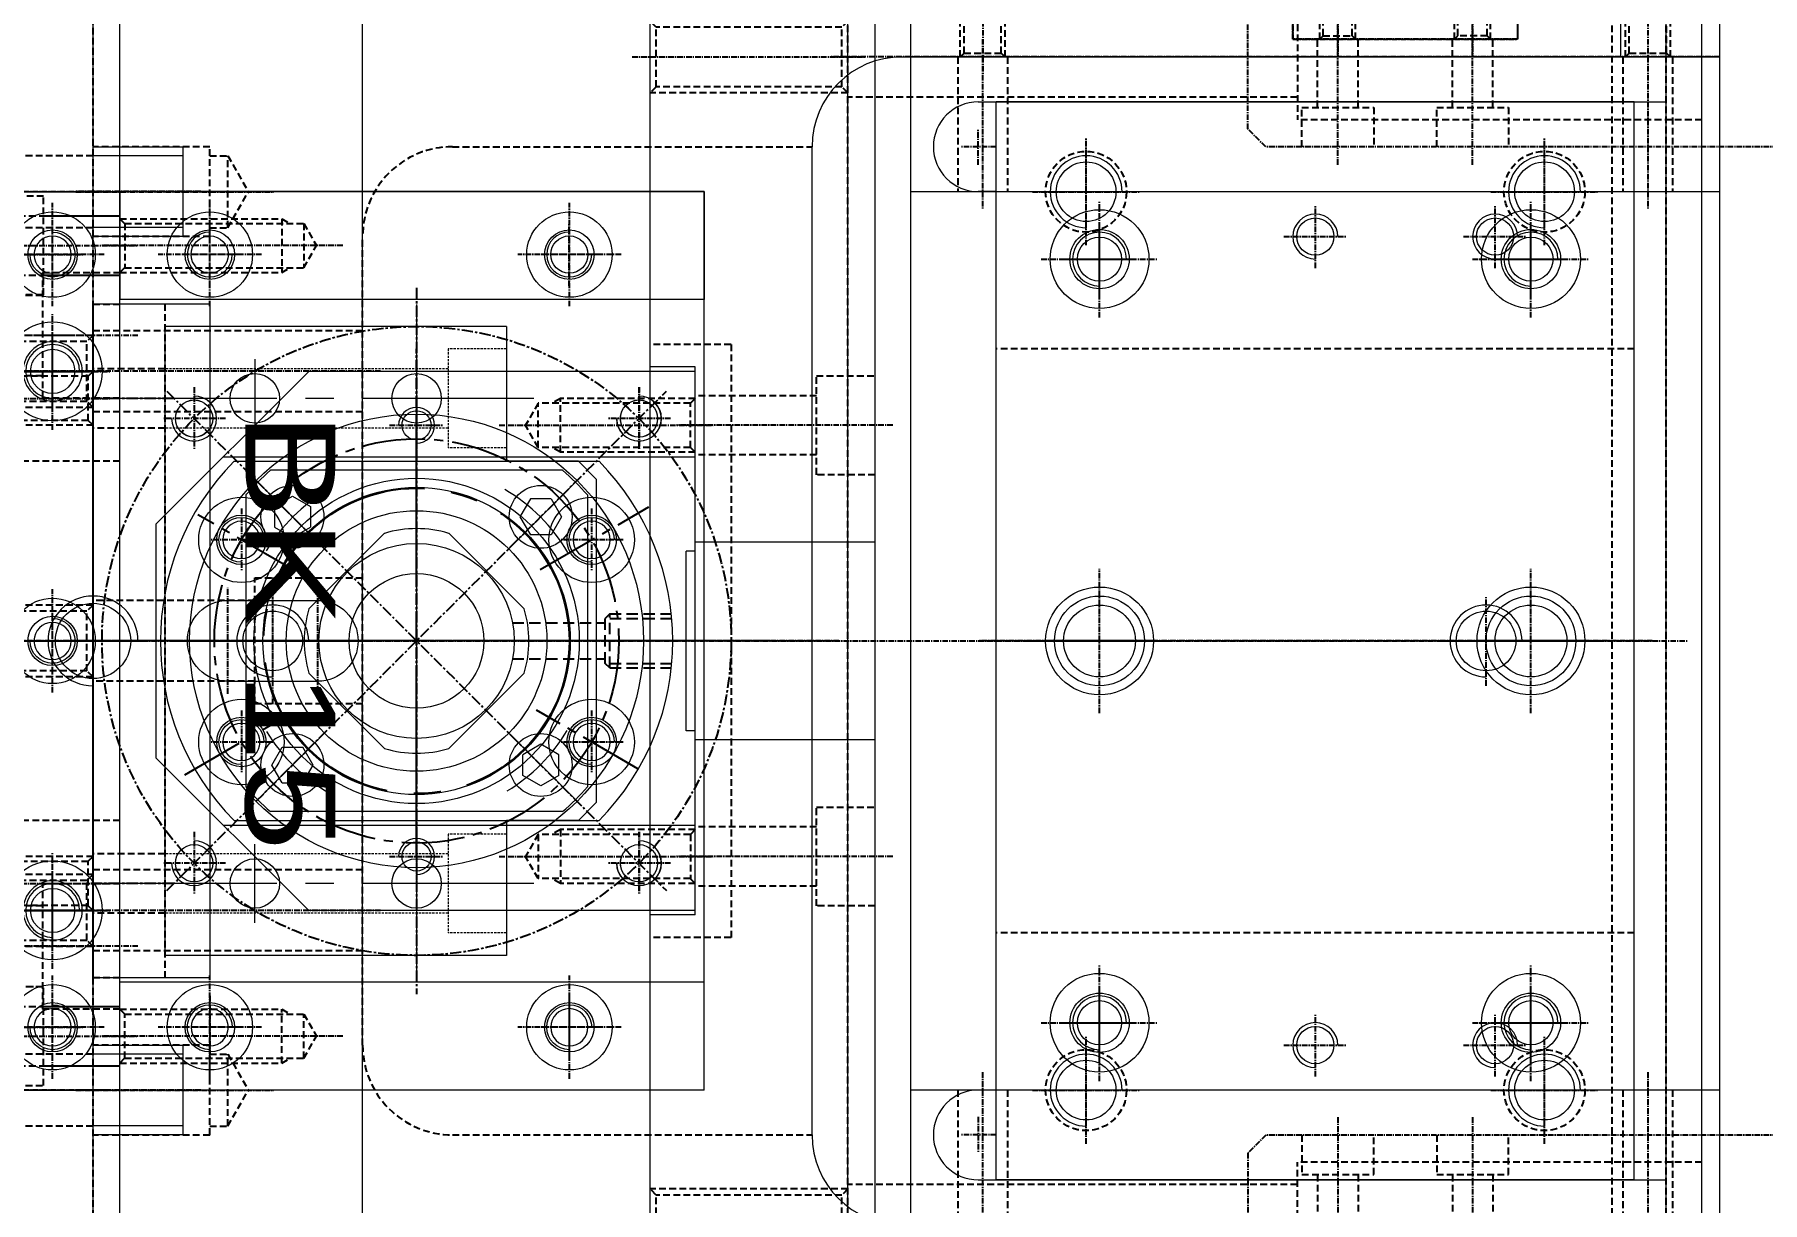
# Model space of a CAD drawing. Header units: millimetres. Extents: x -32759 to 129432, y 390 to 54305.
# Drawn here: x 11775.4 to 11967.6, y 25914.4 to 26044.4 of the extents above; entities that cross this region are included whole.
import ezdxf

# ---------------------------------------------------------------- set-up
doc = ezdxf.new("R2010")
doc.units = ezdxf.units.MM
for name, pattern in [('CENTER', [2, 1.25, -0.25, 0.25, -0.25]), ('CENTER1', [10, 7, -1, 1, -1]), ('CENTER2', [28.575, 19.05, -3.175, 3.175, -3.175]), ('DASHED2', [0.375, 0.25, -0.125]), ('HIDDEN', [0.375, 0.25, -0.125])]:
    doc.linetypes.add(name, pattern=pattern)
for name, color, linetype in [('1', 20, 'Continuous'), ('CENTER', 1, 'CENTER'), ('CL', 1, 'CENTER'), ('HIDE', 1, 'DASHED2'), ('HL', 2, 'HIDDEN')]:
    doc.layers.add(name, color=color, linetype=linetype)
doc.layers.add('_BODY', color=7, linetype='Continuous', lineweight=13)
doc.styles.add('ROAMNS', font='romans.shx', dxfattribs={"width": 0.8, "bigfont": 'whgtxt.shx'})
doc.styles.get("Standard").update_dxf_attribs({"font": 'arial.ttf'})
doc.styles.add('한글', font='romans.shx', dxfattribs={"height": 4, "bigfont": 'whgtxt.shx'})
doc.dimstyles.new('20 작은 한덕_도면칫수', dxfattribs={"dimscale": 20, "dimtxt": 3.3, "dimasz": 3.5, "dimexe": 0.65, "dimexo": 1.25, "dimgap": 1, "dimtad": 1, "dimdec": 0, "dimdsep": 46, "dimtxsty": 'ROAMNS', "dimcen": 0, "dimclrd": 7, "dimclre": 7, "dimclrt": 2, "dimadec": 0, "dimazin": 2, "dimtp": 0.1, "dimtm": 0.1, "dimtfac": 0.71, "dimtdec": 0, "dimtmove": 0, "dimatfit": 3, "dimfxl": 1, "dimlwd": -1, "dimlwe": -1, "dimarcsym": 1})

# ---------------------------------------------------------------- blocks, each defined once
blk = doc.blocks.new('TUWW')
at = {"ltscale": 0.5}
blk.add_circle((205051.78, 17531.93), 3.32, dxfattribs=at)
at = {"color": 1, "ltscale": 0.5}
blk.add_arc((205051.78, 17531.93), 4, 270, 180, dxfattribs=at)
at = {"layer": 'CL', "ltscale": 0.5}
for p, q in [((205051.78, 17536.93), (205051.78, 17526.93)), ((205046.78, 17531.93), (205056.78, 17531.93))]:
    blk.add_line(p, q, dxfattribs=at)
blk = doc.blocks.new('573QR')
at = {"ltscale": 0.5}
blk.add_line((204990.39, 17804.2), (204670.39, 17804.2), dxfattribs=at)
for p in [(-221.39, 427.27), (-221.39, 292.27)]:
    blk.add_blockref('TUWW', p)
blk = doc.blocks.new('567ETW')
at = {"layer": 'HL', "ltscale": 3}
for p, q in [((204984.39, 17333.38), (204676.39, 17333.38)), ((204984.39, 17327.38), (204676.39, 17327.38))]:
    blk.add_line(p, q, dxfattribs=at)
blk = doc.blocks.new('56WERWR')
for name, p in [('573QR', (0, 203.47)), ('567ETW', (0, 680.29))]:
    blk.add_blockref(name, p)
blk = doc.blocks.new('e4ter')
at = {"layer": 'CL', "ltscale": 0.5}
blk.add_line((231586.49, 52130.68), (231602.49, 52130.68), dxfattribs=at)
at = {"layer": 'HL', "ltscale": 3}
for p, q in [((231588.49, 52134.68), (231592.89, 52134.68)), ((231592.89, 52134.68), (231592.89, 52126.68)), ((231592.89, 52132.93), (231600.49, 52132.93)), ((231592.89, 52126.68), (231588.49, 52126.68)), ((231592.89, 52128.43), (231600.49, 52128.43))]:
    blk.add_line(p, q, dxfattribs=at)
blk = doc.blocks.new('yioryry')
at = {"layer": 'CL', "ltscale": 0.5}
blk.add_line((235467.11, 50667.86), (235485.11, 50667.86), dxfattribs=at)
at = {"layer": 'HL', "ltscale": 3}
for p, q in [((235469.11, 50671.16), (235483.11, 50671.16)), ((235469.11, 50664.56), (235483.11, 50664.56))]:
    blk.add_line(p, q, dxfattribs=at)
blk = doc.blocks.new('6e54')
at = {"ltscale": 0.5}
for p, q in [((235176.91, 50206.73), (235178.91, 50208.73)), ((235178.91, 50208.73), (235190.91, 50208.73)), ((235190.91, 50208.73), (235192.91, 50206.73)), ((235176.91, 50142.73), (235176.91, 50206.73)), ((235192.91, 50203.73), (235192.91, 50206.73)), ((235188.91, 50178.73), (235188.91, 50203.73)), ((235188.91, 50203.73), (235192.91, 50203.73)), ((235192.91, 50178.73), (235188.91, 50178.73)), ((235192.91, 50178.73), (235192.91, 50124.73)), ((235176.91, 50148.73), (235192.91, 50148.73)), ((235162.91, 50128.73), (235176.91, 50142.73)), ((235176.91, 50143.73), (235192.91, 50143.73)), ((235162.91, 50128.73), (235162.91, 50088.73)), ((235189.91, 50121.73), (235192.91, 50124.73)), ((235176.91, 50121.73), (235176.91, 50116.73)), ((235176.91, 50121.73), (235189.91, 50121.73)), ((235181.91, 50116.73), (235176.91, 50116.73)), ((235181.91, 50116.73), (235181.91, 50088.73)), ((235162.91, 50088.73), (235181.91, 50088.73))]:
    blk.add_line(p, q, dxfattribs=at)
at = {"layer": 'HL', "ltscale": 3}
blk.add_line((235176.91, 50116.73), (235176.91, 50088.73), dxfattribs=at)
for name, p in [('e4ter', (3588.42, -1931.96)), ('e4ter', (3588.42, -1946.96)), ('yioryry', (-306.2, -553.13)), ('yioryry', (-306.2, -573.13))]:
    blk.add_blockref(name, p)
blk = doc.blocks.new('rtert')
at = {"layer": 'CL', "ltscale": 0.5}
blk.add_line((308634.07, 27466.31), (308614.87, 27466.31), dxfattribs=at)
at = {"layer": 'HL', "ltscale": 3}
for p, q in [((308616.87, 27468.31), (308617.25, 27467.93)), ((308616.87, 27468.31), (308628.87, 27468.31)), ((308617.25, 27467.93), (308617.25, 27464.68)), ((308617.25, 27467.93), (308630.49, 27467.93)), ((308628.87, 27468.31), (308628.87, 27464.31)), ((308628.87, 27468.31), (308629.53, 27467.93)), ((308630.49, 27467.93), (308630.49, 27464.68)), ((308630.49, 27467.93), (308631.43, 27466.31)), ((308630.49, 27464.68), (308631.43, 27466.31)), ((308616.87, 27464.31), (308617.25, 27464.68)), ((308616.87, 27464.31), (308628.87, 27464.31)), ((308617.25, 27464.68), (308630.49, 27464.68)), ((308628.87, 27464.31), (308629.53, 27464.68))]:
    blk.add_line(p, q, dxfattribs=at)
blk = doc.blocks.new('56eyeryry')
at = {"ltscale": 0.5}
for p, q in [((235056.74, 50704.63), (235056.74, 50679.63)), ((235072.24, 50704.63), (235056.74, 50704.63)), ((235073.74, 50703.13), (235072.24, 50704.63)), ((235073.74, 50703.13), (235073.74, 50699.45)), ((235071.08, 50692.13), (235073.74, 50699.45)), ((235071.08, 50692.13), (235073.74, 50684.81)), ((235073.74, 50684.81), (235073.74, 50681.13)), ((235072.24, 50679.63), (235073.74, 50681.13)), ((235072.24, 50679.63), (235056.74, 50679.63))]:
    blk.add_line(p, q, dxfattribs=at)
blk.add_blockref('rtert', (-73560.13, 23233.33))
at = {"xscale": -1, "rotation": 180}
blk.add_blockref('rtert', (-73560.13, 78150.94), dxfattribs=at)
blk = doc.blocks.new('UOYTY')
at = {"layer": 'CL', "ltscale": 0.5, "xscale": -1}
blk.add_blockref('6e54', (492307.93, 4609.86), dxfattribs=at)
at = {"layer": 'CL', "ltscale": 0.5}
for name, p in [('6e54', (22064.1, 4609.86)), ('56eyeryry', (22196.27, 4108.96))]:
    blk.add_blockref(name, p, dxfattribs=at)
blk = doc.blocks.new('68w3rwt')
blk.add_blockref('UOYTY', (-40230.55, 0))
blk = doc.blocks.new('ersr')
at = {"layer": 'CL', "ltscale": 0.5}
blk.add_line((285840.18, 32818.8), (285874.18, 32818.8), dxfattribs=at)
at = {"layer": 'HL', "ltscale": 3}
for p, q in [((285842.18, 32825.8), (285854.18, 32825.8)), ((285854.18, 32825.8), (285854.18, 32811.8)), ((285854.18, 32823.3), (285872.18, 32823.3)), ((285854.18, 32814.3), (285872.18, 32814.3)), ((285854.18, 32811.8), (285842.18, 32811.8))]:
    blk.add_line(p, q, dxfattribs=at)
blk = doc.blocks.new('rfyru')
at = {"layer": 'CL', "ltscale": 0.5}
blk.add_line((285835.06, 32663.58), (285869.06, 32663.58), dxfattribs=at)
at = {"layer": 'HL', "ltscale": 3}
for p, q in [((285837.06, 32668.08), (285867.06, 32668.08)), ((285837.06, 32659.08), (285867.06, 32659.08))]:
    blk.add_line(p, q, dxfattribs=at)
blk = doc.blocks.new('79o6rtu')
at = {"layer": 'CL', "ltscale": 0.5}
blk.add_line((218458.55, 20547.21), (218436.51, 20547.21), dxfattribs=at)
at = {"layer": 'HL', "ltscale": 3}
for p, q in [((218443.64, 20552.21), (218443.64, 20542.21)), ((218443.64, 20552.21), (218456.64, 20552.21)), ((218441.64, 20551.21), (218439.33, 20547.21)), ((218443.64, 20551.21), (218441.64, 20551.21)), ((218441.64, 20551.21), (218441.64, 20543.21)), ((218441.64, 20543.21), (218439.33, 20547.21)), ((218443.64, 20543.21), (218441.64, 20543.21)), ((218443.64, 20542.21), (218456.64, 20542.21))]:
    blk.add_line(p, q, dxfattribs=at)
blk = doc.blocks.new('tryer')
at = {"color": 1, "ltscale": 0.5}
for p, q in [((296282.78, 35015.6), (296292.78, 35015.6)), ((296282.78, 35005.6), (296282.78, 35015.6)), ((296282.78, 35014.6), (296292.78, 35014.6)), ((296292.78, 35015.6), (296292.78, 35005.6)), ((296282.78, 35006.6), (296292.78, 35006.6)), ((296292.78, 35005.6), (296282.78, 35005.6))]:
    blk.add_line(p, q, dxfattribs=at)
at = {"layer": 'CL', "ltscale": 0.5}
blk.add_line((296280.78, 35010.6), (296294.78, 35010.6), dxfattribs=at)
blk = doc.blocks.new('67rete')
at = {"ltscale": 0.5}
for p, q in [((215390.34, 16126.03), (215640.34, 16126.03)), ((215390.34, 16096.03), (215640.34, 16096.03)), ((215460.34, 16046.03), (215570.34, 16046.03)), ((215580.34, 16036.03), (215580.34, 15956.03)), ((215580.34, 15956.03), (215640.34, 15956.03))]:
    blk.add_line(p, q, dxfattribs=at)
for centre, start, end in [((215460.34, 16036.03), 90, 180), ((215570.34, 16036.03), 0, 90)]:
    blk.add_arc(centre, 10, start, end, dxfattribs=at)
at = {"layer": 'CL', "ltscale": 0.5}
blk.add_line((215515.34, 16043.03), (215515.34, 16129.03), dxfattribs=at)
at = {"layer": 'HL', "ltscale": 3}
for p, q in [((215470.34, 16096.03), (215560.34, 16096.03)), ((215460.34, 16086.03), (215460.34, 16046.03)), ((215570.34, 16086.03), (215570.34, 16046.03))]:
    blk.add_line(p, q, dxfattribs=at)
for centre, start, end in [((215470.34, 16086.03), 90, 180), ((215560.34, 16086.03), 360, 90)]:
    blk.add_arc(centre, 10, start, end, dxfattribs=at)
at = {"rotation": 90}
for name, p in [('tryer', (250475.94, -280166.75)), ('79o6rtu', (236012.54, -202330.6)), ('rfyru', (248148.92, -269741.03)), ('ersr', (248334.14, -269746.14)), ('tryer', (250575.94, -280166.75)), ('79o6rtu', (236112.54, -202330.6))]:
    blk.add_blockref(name, p, dxfattribs=at)
at = {"xscale": -1, "rotation": 270}
blk.add_blockref('rfyru', (182881.76, -269741.03), dxfattribs=at)
blk = doc.blocks.new('tywerwt')
at = {"ltscale": 0.5}
blk.add_circle((251847.88, 16630.45), 2.07, dxfattribs=at)
at = {"color": 1, "ltscale": 0.5}
blk.add_arc((251847.88, 16630.45), 2.5, 270, 180, dxfattribs=at)
at = {"layer": 'CL', "ltscale": 0.5}
for p, q in [((251847.88, 16633.95), (251847.88, 16626.95)), ((251844.38, 16630.45), (251851.38, 16630.45))]:
    blk.add_line(p, q, dxfattribs=at)
blk = doc.blocks.new('urte')
at = {"layer": 'CL', "ltscale": 0.5}
blk.add_line((218737.38, 15754.97), (218737.38, 15853.97), dxfattribs=at)
at = {"layer": 'HL', "ltscale": 3}
for p, q in [((218732.88, 15801.97), (218732.88, 15851.97)), ((218741.88, 15801.97), (218741.88, 15851.97)), ((218730.38, 15801.97), (218744.38, 15801.97)), ((218730.38, 15756.97), (218730.38, 15801.97)), ((218744.38, 15756.97), (218744.38, 15801.97))]:
    blk.add_line(p, q, dxfattribs=at)
blk = doc.blocks.new('67ry5')
at = {"ltscale": 0.5}
for p, q in [((216208.97, 16042.12), (216473.97, 16042.12)), ((216208.97, 15947.12), (216473.97, 15947.12))]:
    blk.add_line(p, q, dxfattribs=at)
for name, p in [('urte', (-2460.91, 190.15)), ('tywerwt', (-35551.4, -640.33)), ('tywerwt', (-35461.4, -640.33)), ('tywerwt', (-35551.4, -660.33)), ('tywerwt', (-35461.4, -660.33))]:
    blk.add_blockref(name, p)
at = {"xscale": -1}
blk.add_blockref('urte', (435143.86, 190.15), dxfattribs=at)
blk = doc.blocks.new('TFUE')
at = {"layer": 'CL', "ltscale": 0.5}
blk.add_line((294142.74, 32403.98), (294166.82, 32403.98), dxfattribs=at)
at = {"layer": 'HL', "ltscale": 3}
for p, q in [((294144.74, 32409.48), (294151.24, 32409.48)), ((294151.24, 32409.48), (294151.24, 32398.48)), ((294151.24, 32407.28), (294164.74, 32407.28)), ((294151.24, 32400.68), (294164.74, 32400.68)), ((294151.24, 32398.48), (294144.74, 32398.48))]:
    blk.add_line(p, q, dxfattribs=at)
blk = doc.blocks.new('rtergwtw')
at = {"layer": 'CL', "ltscale": 0.5}
blk.add_line((216812.7, 16653.51), (216786.7, 16653.51), dxfattribs=at)
at = {"layer": 'HL', "ltscale": 3}
for p, q in [((216788.7, 16657.51), (216789.37, 16656.83)), ((216788.7, 16657.51), (216810.7, 16657.51)), ((216789.37, 16656.83), (216789.37, 16650.19)), ((216789.37, 16656.83), (216810.02, 16656.83)), ((216810.02, 16656.83), (216810.7, 16657.51)), ((216810.02, 16656.83), (216810.02, 16650.19)), ((216788.7, 16649.51), (216789.37, 16650.19)), ((216788.7, 16649.51), (216810.7, 16649.51)), ((216789.37, 16650.19), (216810.02, 16650.19)), ((216810.02, 16650.19), (216810.7, 16649.51))]:
    blk.add_line(p, q, dxfattribs=at)
blk = doc.blocks.new('tu7werw')
at = {"ltscale": 0.5}
for p, q in [((214816.19, 43451.84), (215009.19, 43451.84)), ((214882.19, 43446.84), (214882.19, 43451.84)), ((214943.19, 43446.84), (214943.19, 43451.84)), ((214882.19, 43446.84), (214943.19, 43446.84)), ((214901.69, 43426.84), (214901.69, 43446.84)), ((214923.69, 43426.84), (214923.69, 43446.84)), ((215062.69, 43426.84), (214762.69, 43426.84))]:
    blk.add_line(p, q, dxfattribs=at)
at = {"layer": 'HL', "ltscale": 3}
for p, q in [((214879.69, 43442.84), (214879.69, 43451.84)), ((214945.69, 43442.84), (214945.69, 43451.84)), ((214945.69, 43442.84), (214879.69, 43442.84)), ((214780.19, 43429.84), (215045.19, 43429.84))]:
    blk.add_line(p, q, dxfattribs=at)
at = {"rotation": 90}
for name, p in [('rtergwtw', (231501.2, -173358.86)), ('rtergwtw', (231631.2, -173358.86)), ('TFUE', (247292.67, -250717.91)), ('TFUE', (247340.67, -250717.91))]:
    blk.add_blockref(name, p, dxfattribs=at)
blk = doc.blocks.new('ty7ureg')
at = {"layer": 'CL', "ltscale": 0.5}
blk.add_line((288741.58, 33702.08), (288717.78, 33702.08), dxfattribs=at)
at = {"layer": 'HL', "ltscale": 3}
for p, q in [((288719.78, 33705.08), (288720.32, 33704.54)), ((288719.78, 33705.08), (288734.78, 33705.08)), ((288720.32, 33704.54), (288720.32, 33699.62)), ((288720.32, 33704.54), (288737.24, 33704.54)), ((288734.78, 33705.08), (288734.78, 33699.08)), ((288734.78, 33705.08), (288735.72, 33704.54)), ((288737.24, 33704.54), (288737.24, 33699.62)), ((288737.24, 33704.54), (288738.66, 33702.08)), ((288737.24, 33699.62), (288738.66, 33702.08)), ((288719.78, 33699.08), (288720.32, 33699.62)), ((288720.32, 33699.62), (288737.24, 33699.62)), ((288734.78, 33699.08), (288735.72, 33699.62)), ((288719.78, 33699.08), (288734.78, 33699.08))]:
    blk.add_line(p, q, dxfattribs=at)
blk = doc.blocks.new('utuii')
at = {"ltscale": 0.5}
blk.add_circle((288338.22, 33811.22), 2.07, dxfattribs=at)
at = {"color": 1, "ltscale": 0.5}
blk.add_arc((288338.22, 33811.22), 2.5, 270, 180, dxfattribs=at)
at = {"layer": 'CL', "ltscale": 0.5}
for p, q in [((288338.22, 33814.72), (288338.22, 33807.72)), ((288334.72, 33811.22), (288341.72, 33811.22))]:
    blk.add_line(p, q, dxfattribs=at)
blk = doc.blocks.new('itutyut')
at = {"ltscale": 0.5}
blk.add_circle((239981.2, 36550.74), 1.62, dxfattribs=at)
at = {"color": 1, "ltscale": 0.5}
blk.add_arc((239981.2, 36550.74), 2, 270, 180, dxfattribs=at)
at = {"layer": 'CL', "ltscale": 0.5}
for p, q in [((239981.2, 36553.74), (239981.2, 36547.74)), ((239978.2, 36550.74), (239984.2, 36550.74))]:
    blk.add_line(p, q, dxfattribs=at)
blk = doc.blocks.new('56ueteye')
at = {"ltscale": 0.5}
for p, q in [((215672.56, 45025.81), (215689.56, 45042.81)), ((215732.56, 45042.81), (215689.56, 45042.81)), ((215732.56, 45022.81), (215732.56, 45042.81)), ((215680.06, 45033.31), (215732.56, 45033.31)), ((215672.56, 45025.81), (215672.56, 44999.81)), ((215732.56, 45022.81), (215731.56, 45022.81)), ((215731.56, 45002.81), (215731.56, 45022.81)), ((215732.56, 45002.81), (215731.56, 45002.81)), ((215732.56, 44982.81), (215732.56, 45002.81)), ((215672.56, 44999.81), (215689.56, 44982.81)), ((215680.06, 44992.31), (215732.56, 44992.31)), ((215732.56, 44982.81), (215689.56, 44982.81))]:
    blk.add_line(p, q, dxfattribs=at)
for radius in [18.1, 17.1]:
    blk.add_circle((215701.56, 45012.81), radius)
at = {"layer": '1', "color": 4, "linetype": 'Continuous'}
blk.add_point((215701.56, 45012.81), dxfattribs=at)
at = {"layer": 'CENTER', "color": 1, "linetype": 'CENTER'}
for p, q in [((215701.56, 44992.82), (215701.56, 45045.31)), ((215721.55, 45012.81), (215681.57, 45012.81))]:
    blk.add_line(p, q, dxfattribs=at)
for p in [(-24279.64, 8486.07), (-24279.64, 8438.07)]:
    blk.add_blockref('itutyut', p)
at = {"rotation": 180}
blk.add_blockref('ty7ureg', (504452.34, 78738.89), dxfattribs=at)
at = {"xscale": -1}
for name, p in [('utuii', (504020.29, 11212.84)), ('utuii', (504059.26, 11212.84)), ('utuii', (504020.29, 11190.34)), ('utuii', (504059.26, 11190.34)), ('ty7ureg', (504452.34, 11286.73))]:
    blk.add_blockref(name, p, dxfattribs=at)
blk = doc.blocks.new('bm-756tef34')
at = {"ltscale": 5}
for p, q in [((58502.15, 28624.9), (58502.15, 28584.29)), ((58542.15, 28624.9), (58542.15, 28584.29))]:
    blk.add_line(p, q, dxfattribs=at)
for centre, radius in [((58510.9, 28624.08), 4.75), ((58533.4, 28624.08), 4.75), ((58510.9, 28624.08), 2.75), ((58533.4, 28624.08), 2.75), ((58522.15, 28604.59), 10.86), ((58510.9, 28585.11), 4.75), ((58533.4, 28585.11), 4.75), ((58510.9, 28585.11), 2.75), ((58533.4, 28585.11), 2.75)]:
    blk.add_circle(centre, radius, dxfattribs=at)
for start, end in [(45.4321, 134.5679), (225.4321, 314.5679)]:
    blk.add_arc((58522.15, 28604.59), 28.5, start, end, dxfattribs=at)
at = {"layer": 'CENTER', "linetype": 'CENTER1', "ltscale": 3}
for p, q in [((58522.15, 28572.59), (58522.15, 28636.59)), ((58498.15, 28604.59), (58546.15, 28604.59))]:
    blk.add_line(p, q, dxfattribs=at)
at = {"layer": 'CENTER', "linetype": 'CENTER1'}
for p, q in [((58507.26, 28630.39), (58514.16, 28618.44)), ((58530.18, 28618.49), (58536.19, 28628.92)), ((58507.93, 28579.96), (58514.44, 28591.23)), ((58530.09, 28590.84), (58537.06, 28578.76))]:
    blk.add_line(p, q, dxfattribs=at)
blk.add_circle((58522.15, 28604.59), 22.5, dxfattribs=at)
at = {"layer": 'CENTER', "linetype": 'CENTER1', "ltscale": 3}
blk.add_circle((58522.15, 28604.59), 17, dxfattribs=at)
at = {"layer": 'HIDE', "ltscale": 5}
for p, q in [((58520.15, 28593.92), (58520.15, 28583.59)), ((58524.15, 28593.92), (58524.15, 28583.59)), ((58519.15, 28583.09), (58519.65, 28583.59)), ((58519.15, 28583.09), (58525.15, 28583.09)), ((58519.15, 28583.09), (58519.15, 28576.25)), ((58519.65, 28583.59), (58524.65, 28583.59)), ((58519.65, 28583.09), (58519.65, 28576.25)), ((58525.15, 28583.09), (58524.65, 28583.59)), ((58524.65, 28583.09), (58524.65, 28576.25)), ((58525.15, 28583.09), (58525.15, 28576.25))]:
    blk.add_line(p, q, dxfattribs=at)
blk = doc.blocks.new('TYRWT')
blk.add_blockref('bm-756tef34', (156857.42, 13994.28))
at = {"rotation": 270}
blk.add_blockref('56ueteye', (170366.76, 258300.43), dxfattribs=at)
blk = doc.blocks.new('56ryu6u')
at = {"layer": 'CL', "ltscale": 0.5}
blk.add_line((289834.86, 32314.43), (289834.86, 32293.43), dxfattribs=at)
at = {"layer": 'HL', "ltscale": 3}
for p, q in [((289832.4, 32311.89), (289831.86, 32312.43)), ((289831.86, 32295.43), (289831.86, 32312.43)), ((289832.4, 32311.89), (289837.32, 32311.89)), ((289832.4, 32295.98), (289832.4, 32311.89)), ((289837.32, 32311.89), (289837.86, 32312.43)), ((289837.32, 32295.98), (289837.32, 32311.89)), ((289837.86, 32295.43), (289837.86, 32312.43)), ((289831.86, 32295.43), (289832.4, 32295.98)), ((289832.4, 32295.98), (289837.32, 32295.98)), ((289837.86, 32295.43), (289837.32, 32295.98))]:
    blk.add_line(p, q, dxfattribs=at)
blk = doc.blocks.new('t7ie56')
at = {"layer": 'HL', "ltscale": 3}
for p, q in [((286782.96, 33444.36), (286782.96, 33447.36)), ((286782.96, 33447.36), (286857.96, 33447.36)), ((286857.96, 33447.36), (286857.96, 33444.36))]:
    blk.add_line(p, q, dxfattribs=at)
for p in [(-3041.4, 1151.92), (-2987.4, 1151.92)]:
    blk.add_blockref('56ryu6u', p)
blk = doc.blocks.new('tywe')
at = {"layer": 'CL', "ltscale": 0.5}
blk.add_line((289853.7, 32050.75), (289832.7, 32050.75), dxfattribs=at)
at = {"layer": 'HL', "ltscale": 3}
for p, q in [((289843.1, 32043.75), (289843.1, 32057.75)), ((289843.1, 32057.75), (289851.7, 32057.75)), ((289843.1, 32055.25), (289834.7, 32055.25)), ((289843.1, 32046.25), (289834.7, 32046.25)), ((289851.7, 32043.75), (289843.1, 32043.75))]:
    blk.add_line(p, q, dxfattribs=at)
blk = doc.blocks.new('t7ury')
at = {"layer": 'CL', "ltscale": 0.5}
blk.add_line((288271.31, 33815.77), (288247.31, 33815.77), dxfattribs=at)
at = {"layer": 'HL', "ltscale": 3}
for p, q in [((288262.81, 33810.27), (288262.81, 33821.27)), ((288262.81, 33821.27), (288269.31, 33821.27)), ((288262.81, 33819.07), (288249.31, 33819.07)), ((288262.81, 33812.47), (288249.31, 33812.47)), ((288269.31, 33810.27), (288262.81, 33810.27))]:
    blk.add_line(p, q, dxfattribs=at)
blk = doc.blocks.new('ryurt')
at = {"rotation": 90}
for p in [(338858.56, -254730.72), (338946.56, -254730.72)]:
    blk.add_blockref('t7ury', p, dxfattribs=at)
blk = doc.blocks.new('ryr')
at = {"layer": 'CL', "ltscale": 0.5}
blk.add_line((305289.43, 32616.68), (305313.89, 32616.68), dxfattribs=at)
at = {"layer": 'HL', "ltscale": 3}
for p, q in [((305291.34, 32620.68), (305306.34, 32620.68)), ((305306.34, 32620.68), (305306.34, 32612.68)), ((305306.34, 32620.18), (305308.34, 32620.18)), ((305291.34, 32612.68), (305306.34, 32612.68)), ((305306.34, 32613.18), (305308.34, 32613.18))]:
    blk.add_line(p, q, dxfattribs=at)
blk = doc.blocks.new('54t43')
at = {"layer": 'CL', "ltscale": 0.5}
blk.add_line((295492.24, 32846.58), (295471.24, 32846.58), dxfattribs=at)
at = {"layer": 'HL', "ltscale": 3}
for p, q in [((295473.24, 32850.58), (295473.92, 32849.91)), ((295473.24, 32850.58), (295490.24, 32850.58)), ((295473.92, 32849.91), (295473.92, 32843.26)), ((295473.92, 32849.91), (295489.57, 32849.91)), ((295489.57, 32849.91), (295490.24, 32850.58)), ((295489.57, 32849.91), (295489.57, 32843.26)), ((295473.24, 32842.58), (295473.92, 32843.26)), ((295473.24, 32842.58), (295490.24, 32842.58)), ((295473.92, 32843.26), (295489.57, 32843.26)), ((295489.57, 32843.26), (295490.24, 32842.58))]:
    blk.add_line(p, q, dxfattribs=at)
blk = doc.blocks.new('ryurre')
at = {"ltscale": 0.5}
blk.add_circle((288333.94, 33797.74), 2.46, dxfattribs=at)
at = {"color": 1, "ltscale": 0.5}
blk.add_arc((288333.94, 33797.74), 3, 270, 180, dxfattribs=at)
at = {"layer": 'CL', "ltscale": 0.5}
for p, q in [((288333.94, 33801.74), (288333.94, 33793.74)), ((288329.94, 33797.74), (288337.94, 33797.74))]:
    blk.add_line(p, q, dxfattribs=at)
blk = doc.blocks.new('yutr')
for p in [(16722.84, -271.66), (16782.84, -271.66)]:
    blk.add_blockref('ryurre', p)
blk = doc.blocks.new('6TUYRTYR')
at = {"rotation": 270}
blk.add_blockref('tywe', (262808.24, 323370.29), dxfattribs=at)
blk = doc.blocks.new('tyweds')
at = {"ltscale": 0.5}
blk.add_line((213187.37, 44070.51), (213507.37, 44070.51), dxfattribs=at)
at = {"layer": 'HL', "ltscale": 3}
for p, q in [((213327.37, 44070.51), (213327.37, 44090.51)), ((213367.37, 44070.51), (213367.37, 44090.51)), ((213221.37, 44073.51), (213473.37, 44073.51))]:
    blk.add_line(p, q, dxfattribs=at)
for name, p, rotation in [('ryr', (245914.05, -261217.83), 90), ('ryr', (246014.05, -261217.83), 90), ('54t43', (246163.95, -251399.73), 90), ('54t43', (246193.95, -251399.73), 90), ('54t43', (246223.95, -251399.73), 90), ('tywe', (181330.63, 333922.21), 270)]:
    blk.add_blockref(name, p, dxfattribs=dict(rotation=rotation))
for name, p in [('ryurt', (-91739.41, 10551.92)), ('t7ie56', (-73473.09, 10626.15)), ('yutr', (-91739.41, 10551.92))]:
    blk.add_blockref(name, p)
at = {"color": 6}
blk.add_blockref('6TUYRTYR', (-81545.61, 10551.92), dxfattribs=at)
blk = doc.blocks.new('yu7i56')
at = {"color": 3, "linetype": 'CENTER2'}
for p, q in [((298636.32, 25154.77), (298636.32, 25100.27)), ((298618.73, 25151.06), (298626.18, 25143.61)), ((298653.91, 25151.06), (298646.46, 25143.61)), ((298609.32, 25146.5), (298609.32, 25100.27)), ((298663.32, 25146.5), (298663.32, 25100.27)), ((298598.88, 25133.47), (298673.35, 25133.47)), ((298618.73, 25115.88), (298626.18, 25123.33)), ((298653.91, 25115.88), (298646.46, 25123.33)), ((298604.96, 25115.47), (298613.69, 25115.47)), ((298667.68, 25115.47), (298658.95, 25115.47))]:
    blk.add_line(p, q, dxfattribs=at)
at = {"color": 7, "linetype": 'Continuous'}
for p, q in [((298618.32, 25153.47), (298616.32, 25151.47)), ((298618.32, 25153.47), (298654.32, 25153.47)), ((298620.07, 25152.47), (298652.57, 25152.47)), ((298654.32, 25153.47), (298656.32, 25151.47)), ((298616.32, 25151.47), (298616.32, 25143.47)), ((298656.32, 25151.47), (298656.32, 25143.47)), ((298617.32, 25149.72), (298617.32, 25117.22)), ((298620.51, 25148.44), (298622.51, 25149.59)), ((298620.51, 25148.44), (298620.51, 25146.13)), ((298622.51, 25149.59), (298624.51, 25148.44)), ((298624.51, 25148.44), (298624.51, 25146.13)), ((298648.98, 25149.28), (298647.82, 25147.28)), ((298651.29, 25149.28), (298648.98, 25149.28)), ((298651.29, 25149.28), (298652.44, 25147.28)), ((298655.32, 25149.72), (298655.32, 25117.22)), ((298647.82, 25147.28), (298648.98, 25145.28)), ((298652.44, 25147.28), (298651.29, 25145.28)), ((298620.51, 25146.13), (298622.51, 25144.97)), ((298622.51, 25144.97), (298624.51, 25146.13)), ((298624.34, 25137.05), (298632.74, 25145.45)), ((298639.9, 25145.45), (298648.3, 25137.05)), ((298651.29, 25145.28), (298648.98, 25145.28)), ((298601.32, 25143.47), (298616.32, 25143.47)), ((298601.32, 25143.47), (298601.32, 25105.47)), ((298656.32, 25143.47), (298671.32, 25143.47)), ((298671.32, 25143.47), (298671.32, 25105.47)), ((298624.34, 25129.89), (298632.74, 25121.49)), ((298639.9, 25121.49), (298648.3, 25129.89)), ((298620.2, 25119.66), (298621.35, 25121.66)), ((298621.35, 25121.66), (298623.66, 25121.66)), ((298624.82, 25119.66), (298623.66, 25121.66)), ((298650.13, 25121.97), (298648.13, 25120.81)), ((298652.13, 25120.81), (298650.13, 25121.97)), ((298621.35, 25117.66), (298620.2, 25119.66)), ((298623.66, 25117.66), (298624.82, 25119.66)), ((298648.13, 25118.5), (298648.13, 25120.81)), ((298652.13, 25118.5), (298652.13, 25120.81)), ((298621.35, 25117.66), (298623.66, 25117.66)), ((298650.13, 25117.35), (298648.13, 25118.5)), ((298652.13, 25118.5), (298650.13, 25117.35)), ((298620.07, 25114.47), (298652.57, 25114.47)), ((298601.32, 25105.47), (298671.32, 25105.47))]:
    blk.add_line(p, q, dxfattribs=at)
at = {"color": 2, "linetype": 'DASHED2'}
for p, q in [((298603.82, 25143.47), (298603.82, 25136.97)), ((298614.82, 25143.47), (298614.82, 25136.97)), ((298657.82, 25143.47), (298657.82, 25136.97)), ((298668.82, 25143.47), (298668.82, 25136.97)), ((298603.82, 25136.97), (298614.82, 25136.97)), ((298606.02, 25136.97), (298606.02, 25105.47)), ((298612.62, 25136.97), (298612.62, 25105.47)), ((298657.82, 25136.97), (298668.82, 25136.97)), ((298660.02, 25136.97), (298660.02, 25105.47)), ((298666.62, 25136.97), (298666.62, 25105.47))]:
    blk.add_line(p, q, dxfattribs=at)
at = {"color": 7, "linetype": 'Continuous'}
for centre, radius in [((298622.51, 25147.28), 3.5), ((298650.13, 25147.28), 3.5), ((298636.32, 25133.47), 14.5), ((298636.32, 25133.47), 7.5), ((298609.32, 25133.47), 2.75), ((298663.32, 25133.47), 2.75), ((298622.51, 25119.66), 3.5), ((298650.13, 25119.66), 3.5), ((298609.32, 25115.47), 2.75), ((298663.32, 25115.47), 2.75)]:
    blk.add_circle(centre, radius, dxfattribs=at)
for radius, start, end in [(25, 130.5358, 139.4642), (25, 40.5358, 49.4642), (12.5, 73.3571, 106.6428), (12.5, 163.3571, 196.6428), (12.5, 343.3572, 16.6429), (12.5, 253.3571, 286.6428), (25, 220.5358, 229.4642), (25, 310.5358, 319.4642)]:
    blk.add_arc((298636.32, 25133.47), radius, start, end, dxfattribs=at)
at = {"color": 3, "linetype": 'CENTER2'}
for start, end in [(120.3299, 149.7703), (31.1378, 59.2289), (210.4483, 239.0446), (301.0705, 330.5918)]:
    blk.add_arc((298636.32, 25133.47), 19.5, start, end, dxfattribs=at)
at = {"width": 1.285682}
blk.add_text('BK 15', height=10, dxfattribs=at).set_placement((298610.78, 25114.43))
blk = doc.blocks.new('t6u6')
at = {"layer": 'CENTER', "color": 1, "linetype": 'CENTER'}
blk.add_line((289207.52, 32002.88), (289207.52, 31992.88), dxfattribs=at)
at = {"layer": 'HL', "ltscale": 3}
for p, q in [((289204.22, 32001.88), (289204.22, 31993.88)), ((289210.82, 32001.88), (289210.82, 31993.88))]:
    blk.add_line(p, q, dxfattribs=at)
blk = doc.blocks.new('YUFHTRHR')
at = {"ltscale": 0.5}
for p, q in [((216348.06, 42746.35), (216348.06, 42759.35)), ((216423.06, 42759.35), (216348.06, 42759.35)), ((216423.06, 42746.35), (216423.06, 42759.35)), ((216423.06, 42746.35), (216348.06, 42746.35))]:
    blk.add_line(p, q, dxfattribs=at)
at = {"layer": 'HL', "ltscale": 3}
blk.add_line((216423.06, 42751.35), (216348.06, 42751.35), dxfattribs=at)
at = {"rotation": 180}
for p in [(505566.08, 74753.24), (505620.08, 74753.24)]:
    blk.add_blockref('t6u6', p, dxfattribs=at)
blk = doc.blocks.new('yuity')
at = {"ltscale": 0.5}
blk.add_circle((285907.19, 34985.44), 2.07, dxfattribs=at)
at = {"color": 1, "ltscale": 0.5}
blk.add_arc((285907.19, 34985.44), 2.5, 270, 180, dxfattribs=at)
at = {"layer": 'CL', "ltscale": 0.5}
for p, q in [((285907.19, 34988.94), (285907.19, 34981.94)), ((285903.69, 34985.44), (285910.69, 34985.44))]:
    blk.add_line(p, q, dxfattribs=at)
blk = doc.blocks.new('ytud')
at = {"ltscale": 0.5}
for radius in [4.75, 2.75]:
    blk.add_circle((287561.04, 33342.62), radius, dxfattribs=at)
at = {"layer": 'CL', "ltscale": 0.5}
for p, q in [((287561.04, 33348.37), (287561.04, 33336.87)), ((287555.29, 33342.62), (287566.79, 33342.62))]:
    blk.add_line(p, q, dxfattribs=at)
blk = doc.blocks.new('yutaa')
at = {"ltscale": 0.5}
blk.add_circle((303922.04, 35185.16), 5.5, dxfattribs=at)
at = {"layer": 'CL', "ltscale": 0.5}
for p, q in [((303922.04, 35178.66), (303922.04, 35191.66)), ((303915.54, 35185.16), (303928.54, 35185.16))]:
    blk.add_line(p, q, dxfattribs=at)
blk = doc.blocks.new('ytut')
at = {"layer": 'CL', "ltscale": 0.5}
blk.add_line((288317.07, 33890.89), (288336.07, 33890.89), dxfattribs=at)
at = {"layer": 'HL', "ltscale": 3}
for p, q in [((288319.07, 33896.39), (288325.57, 33896.39)), ((288325.57, 33896.39), (288325.57, 33885.39)), ((288325.57, 33894.19), (288334.07, 33894.19)), ((288325.57, 33887.59), (288334.07, 33887.59)), ((288325.57, 33885.39), (288319.07, 33885.39))]:
    blk.add_line(p, q, dxfattribs=at)
blk = doc.blocks.new('hw3dfh')
at = {"ltscale": 0.5}
blk.add_circle((303894.77, 35182.81), 3.3, dxfattribs=at)
at = {"layer": 'CL', "ltscale": 0.5}
for p, q in [((303894.77, 35178.49), (303894.77, 35187.12)), ((303890.45, 35182.81), (303899.08, 35182.81))]:
    blk.add_line(p, q, dxfattribs=at)
blk = doc.blocks.new('ytew')
at = {"ltscale": 0.5}
for p, q in [((304706.05, 35354.03), (304706.05, 35369.03)), ((304706.05, 35369.03), (304806.05, 35369.03)), ((304806.05, 35354.03), (304806.05, 35369.03)), ((304706.05, 35354.03), (304806.05, 35354.03))]:
    blk.add_line(p, q, dxfattribs=at)
at = {"rotation": 90}
for name, p in [('ytut', (338602.94, -252965.04)), ('ytut', (338690.94, -252965.04)), ('utuii', (338524.27, -252976.69)), ('utuii', (338567.27, -252976.69)), ('utuii', (338610.27, -252976.69))]:
    blk.add_blockref(name, p, dxfattribs=at)
for p in [(831.29, 178.73), (891.29, 178.73)]:
    blk.add_blockref('hw3dfh', p)
blk = doc.blocks.new('tiur')
at = {"layer": 'CL', "ltscale": 0.5}
blk.add_line((288364.74, 33797.74), (288337.94, 33797.74), dxfattribs=at)
at = {"layer": 'HL', "ltscale": 3}
for p, q in [((288339.94, 33800.74), (288340.48, 33800.2)), ((288339.94, 33800.74), (288357.94, 33800.74)), ((288340.48, 33800.2), (288340.48, 33795.28)), ((288340.48, 33800.2), (288360.4, 33800.2)), ((288357.94, 33800.74), (288357.94, 33794.74)), ((288357.94, 33800.74), (288358.88, 33800.2)), ((288360.4, 33800.2), (288360.4, 33795.28)), ((288360.4, 33800.2), (288361.82, 33797.74)), ((288360.4, 33795.28), (288361.82, 33797.74)), ((288339.94, 33794.74), (288340.48, 33795.28)), ((288339.94, 33794.74), (288357.94, 33794.74)), ((288340.48, 33795.28), (288360.4, 33795.28)), ((288357.94, 33794.74), (288358.88, 33795.28))]:
    blk.add_line(p, q, dxfattribs=at)
blk = doc.blocks.new('RYJWE')
at = {"ltscale": 0.5}
for p, q in [((223236.67, 43455), (223236.67, 43467)), ((223236.67, 43467), (223301.67, 43467)), ((223301.67, 43455), (223301.67, 43467)), ((223236.67, 43455), (223301.67, 43455))]:
    blk.add_line(p, q, dxfattribs=at)
for p in [(-65086.54, 9650.78), (-65046.54, 9650.78)]:
    blk.add_blockref('utuii', p)
at = {"rotation": 180}
blk.add_blockref('tiur', (511641.62, 77258.75), dxfattribs=at)
blk = doc.blocks.new('UYRTD')
at = {"ltscale": 0.5}
for p, q in [((223218.67, 43668.22), (223318.67, 43668.22)), ((223218.67, 43588.22), (223218.67, 43668.22)), ((223318.67, 43588.22), (223318.67, 43668.22)), ((223218.67, 43588.22), (223318.67, 43588.22))]:
    blk.add_line(p, q, dxfattribs=at)
blk.add_circle((223268.67, 43620.22), 25.25, dxfattribs=at)
at = {"layer": 'CENTER', "color": 1, "linetype": 'CENTER'}
for p, q in [((223268.67, 43580.91), (223268.67, 43659.52)), ((223296.47, 43648.01), (223240.88, 43592.43)), ((223240.88, 43648.01), (223296.47, 43592.43)), ((223307.98, 43620.22), (223229.37, 43620.22))]:
    blk.add_line(p, q, dxfattribs=at)
blk.add_circle((223268.67, 43620.22), 35, dxfattribs=at)
for name, p, rotation in [('ytud', (256568.29, -243900.32), 90), ('ytud', (256611.29, -243900.32), 90), ('ytud', (256654.29, -243900.32), 90), ('ytud', (256568.29, -243917.82), 90), ('yuity', (509151.12, 78630.41), 180), ('yuity', (509200.62, 78630.41), 180), ('ytud', (256654.29, -243917.82), 90), ('ytud', (256568.29, -243957.82), 90), ('ytud', (256654.29, -243957.82), 90), ('yuity', (509151.12, 78580.91), 180), ('yuity', (509200.62, 78580.91), 180)]:
    blk.add_blockref(name, p, dxfattribs=dict(rotation=rotation))
for p in [(-80683.36, 8475.56), (-80623.36, 8475.56)]:
    blk.add_blockref('yutaa', p)
blk = doc.blocks.new('7RTYR')
at = {"ltscale": 0.5}
blk.add_line((223211.87, 44032.84), (223311.87, 44032.84), dxfattribs=at)
blk.add_circle((223261.87, 43984.84), 25.25, dxfattribs=at)
at = {"layer": 'CENTER', "color": 1, "linetype": 'CENTER'}
for p, q in [((223261.87, 43945.53), (223261.87, 44024.15)), ((223289.67, 44012.63), (223234.08, 43957.05)), ((223234.08, 44012.63), (223289.67, 43957.05)), ((223301.18, 43984.84), (223222.57, 43984.84))]:
    blk.add_line(p, q, dxfattribs=at)
blk.add_circle((223261.87, 43984.84), 35, dxfattribs=at)
at = {"xscale": -1, "rotation": 180}
blk.add_blockref('ytew', (-81494.18, 79386.87), dxfattribs=at)
at = {"color": 1}
blk.add_blockref('UYRTD', (-6.8, 364.62), dxfattribs=at)
for name, p, rotation in [('ytud', (256561.49, -243535.7), 90), ('ytud', (256604.49, -243535.7), 90), ('ytud', (256647.49, -243535.7), 90), ('ytud', (256561.49, -243553.2), 90), ('yuity', (509144.32, 78995.03), 180), ('yuity', (509193.81, 78995.03), 180), ('ytud', (256647.49, -243553.2), 90), ('ytud', (256561.49, -243593.2), 90), ('ytud', (256647.49, -243593.2), 90), ('yuity', (509144.32, 78945.54), 180), ('yuity', (509193.81, 78945.54), 180)]:
    blk.add_blockref(name, p, dxfattribs=dict(rotation=rotation))
for p in [(-80690.16, 8840.18), (-80630.16, 8840.18)]:
    blk.add_blockref('yutaa', p)
at = {"color": 1, "xscale": -1, "rotation": 270}
blk.add_blockref('RYJWE', (179756.87, -179283.83), dxfattribs=at)
at = {"color": 1, "rotation": 90}
blk.add_blockref('RYJWE', (266766.88, -179283.83), dxfattribs=at)
blk = doc.blocks.new('yrtwete')
at = {"ltscale": 0.5}
for p, q in [((214459.87, 41588.41), (214459.87, 41578.41)), ((214468.87, 41588.41), (214468.87, 41578.41))]:
    blk.add_line(p, q, dxfattribs=at)
for centre, start, end in [((214464.37, 41588.41), 0, 180), ((214464.37, 41578.41), 180, 0)]:
    blk.add_arc(centre, 4.5, start, end, dxfattribs=at)
at = {"layer": 'CL', "ltscale": 0.5}
for p, q in [((214464.37, 41594.31), (214464.37, 41572.52)), ((214470.26, 41588.41), (214458.48, 41588.41)), ((214471.43, 41583.41), (214457.31, 41583.41)), ((214470.26, 41578.41), (214458.48, 41578.41))]:
    blk.add_line(p, q, dxfattribs=at)
blk = doc.blocks.new('t7iwew')
at = {"ltscale": 0.5}
blk.add_circle((215328.44, 43179.99), 4.19, dxfattribs=at)
at = {"color": 1, "ltscale": 0.5}
blk.add_arc((215328.44, 43179.99), 5, 270, 180, dxfattribs=at)
at = {"layer": 'CL', "ltscale": 0.5}
for p, q in [((215328.44, 43185.99), (215328.44, 43173.99)), ((215322.44, 43179.99), (215334.44, 43179.99))]:
    blk.add_line(p, q, dxfattribs=at)
blk = doc.blocks.new('tyierte')
at = {"ltscale": 0.5}
blk.add_circle((302916.21, 19973.18), 3.32, dxfattribs=at)
at = {"color": 1, "ltscale": 0.5}
blk.add_arc((302916.21, 19973.18), 4, 270, 180, dxfattribs=at)
at = {"layer": 'CL', "ltscale": 0.5}
for p, q in [((302916.21, 19978.18), (302916.21, 19968.18)), ((302911.21, 19973.18), (302921.21, 19973.18))]:
    blk.add_line(p, q, dxfattribs=at)
blk = doc.blocks.new('uietwt')
at = {"ltscale": 0.5}
for p, q in [((214215.14, 40990.79), (214215.14, 40914.29)), ((214225.14, 40988.79), (214225.14, 40990.79)), ((214325.14, 40988.79), (214325.14, 40990.79)), ((214325.14, 40988.79), (214325.14, 40990.79)), ((214335.14, 40990.79), (214335.14, 40914.29)), ((214225.14, 40988.79), (214325.14, 40988.79)), ((214435.14, 40914.29), (214115.14, 40914.29))]:
    blk.add_line(p, q, dxfattribs=at)
for centre in [(214220.14, 40990.79), (214330.14, 40990.79)]:
    blk.add_arc(centre, 5, 0, 180, dxfattribs=at)
at = {"layer": 'CL', "ltscale": 0.5}
for p, q in [((214275.14, 41281.79), (214275.14, 40911.79)), ((214220.14, 40988.79), (214220.14, 40992.79)), ((214330.14, 40988.79), (214330.14, 40992.79)), ((214222.14, 40990.79), (214218.14, 40990.79)), ((214328.14, 40990.79), (214332.14, 40990.79))]:
    blk.add_line(p, q, dxfattribs=at)
for name, p in [('t7iwew', (-1053.31, -2090.7)), ('tyierte', (-88691.08, 21005.61)), ('tyierte', (-88591.08, 21005.61)), ('tyierte', (-88691.08, 20954.61)), ('tyierte', (-88591.08, 20954.61))]:
    blk.add_blockref(name, p)
at = {"xscale": -1}
blk.add_blockref('yrtwete', (428739.51, -514.12), dxfattribs=at)
blk = doc.blocks.new('yiwerwt')
at = {"ltscale": 0.5}
for p, q in [((215975.37, 41390.76), (215975.37, 41461.76)), ((215975.37, 41461.76), (216095.37, 41461.76)), ((216095.37, 41390.76), (216095.37, 41461.76)), ((216095.37, 41461.76), (216095.37, 41390.76)), ((215975.37, 41390.76), (216095.37, 41390.76))]:
    blk.add_line(p, q, dxfattribs=at)
for centre, radius in [((216035.37, 41450.26), 5), ((216035.37, 41450.26), 4), ((215992.87, 41450.26), 2.46), ((216077.87, 41450.26), 2.46), ((216035.37, 41402.26), 5), ((216035.37, 41402.26), 4), ((215992.87, 41402.26), 2.46), ((216077.87, 41402.26), 2.46)]:
    blk.add_circle(centre, radius, dxfattribs=at)
at = {"color": 1, "ltscale": 0.5}
for centre in [(215992.87, 41450.26), (216077.87, 41450.26), (215992.87, 41402.26), (216077.87, 41402.26)]:
    blk.add_arc(centre, 3, 270, 180, dxfattribs=at)
at = {"layer": 'CL', "ltscale": 0.5}
for p, q in [((216035.37, 41388.76), (216035.37, 41463.76)), ((215985.37, 41457.72), (215985.37, 41445.8)), ((216085.37, 41457.72), (216085.37, 41445.8)), ((216035.37, 41444.24), (216035.37, 41456.28)), ((215992.87, 41454.26), (215992.87, 41446.26)), ((216077.87, 41454.26), (216077.87, 41446.26)), ((215979.41, 41451.76), (215991.33, 41451.76)), ((216079.41, 41451.76), (216091.33, 41451.76)), ((215988.87, 41450.26), (215996.87, 41450.26)), ((216029.35, 41450.26), (216041.4, 41450.26)), ((216073.87, 41450.26), (216081.87, 41450.26)), ((216035.37, 41396.24), (216035.37, 41408.28)), ((215985.37, 41406.72), (215985.37, 41394.8)), ((215992.87, 41406.26), (215992.87, 41398.26)), ((216077.87, 41406.26), (216077.87, 41398.26)), ((216085.37, 41406.72), (216085.37, 41394.8)), ((215988.87, 41402.26), (215996.87, 41402.26)), ((216029.35, 41402.26), (216041.4, 41402.26)), ((216073.87, 41402.26), (216081.87, 41402.26)), ((215979.41, 41400.76), (215991.33, 41400.76)), ((216079.41, 41400.76), (216091.33, 41400.76))]:
    blk.add_line(p, q, dxfattribs=at)
at = {"layer": 'HL', "ltscale": 3}
for p, q in [((216002.87, 41390.76), (216002.87, 41461.76)), ((216067.87, 41390.76), (216067.87, 41461.76))]:
    blk.add_line(p, q, dxfattribs=at)
for centre in [(215985.37, 41451.76), (216085.37, 41451.76), (215985.37, 41400.76), (216085.37, 41400.76)]:
    blk.add_circle(centre, 4.5, dxfattribs=at)
blk = doc.blocks.new('7ireet')
at = {"ltscale": 0.5}
for p, q in [((216503.72, 41694.57), (216773.72, 41694.57)), ((216588.72, 41604.57), (216588.72, 41694.57)), ((216688.72, 41604.57), (216688.72, 41694.57)), ((216703.72, 41604.57), (216703.72, 41694.57)), ((216503.72, 41604.57), (216773.72, 41604.57))]:
    blk.add_line(p, q, dxfattribs=at)
for centre, radius in [((216596.22, 41673.57), 5.5), ((216638.72, 41673.57), 6), ((216681.22, 41673.57), 5.5), ((216596.22, 41673.57), 3.3), ((216681.22, 41673.57), 3.3), ((216596.22, 41625.57), 5.5), ((216638.72, 41625.57), 6), ((216681.22, 41625.57), 5.5), ((216596.22, 41625.57), 3.3), ((216681.22, 41625.57), 3.3)]:
    blk.add_circle(centre, radius, dxfattribs=at)
at = {"layer": 'CL', "ltscale": 0.5}
for p, q in [((216590.72, 41686.58), (216571.72, 41686.58)), ((216705.72, 41686.58), (216686.72, 41686.58)), ((216596.22, 41680.07), (216596.22, 41667.07)), ((216638.72, 41681.6), (216638.72, 41665.53)), ((216681.22, 41680.07), (216681.22, 41667.07)), ((216589.72, 41673.57), (216602.72, 41673.57)), ((216630.68, 41673.57), (216646.75, 41673.57)), ((216674.72, 41673.57), (216687.72, 41673.57)), ((216596.22, 41632.07), (216596.22, 41619.07)), ((216638.72, 41633.6), (216638.72, 41617.53)), ((216681.22, 41632.07), (216681.22, 41619.07)), ((216589.72, 41625.57), (216602.72, 41625.57)), ((216630.68, 41625.57), (216646.75, 41625.57)), ((216674.72, 41625.57), (216687.72, 41625.57)), ((216590.72, 41612.58), (216571.72, 41612.58)), ((216705.72, 41612.58), (216686.72, 41612.58))]:
    blk.add_line(p, q, dxfattribs=at)
at = {"layer": 'HL', "ltscale": 3}
for p, q in [((216588.72, 41689.33), (216573.72, 41689.33)), ((216703.72, 41689.33), (216688.72, 41689.33)), ((216588.72, 41683.83), (216573.72, 41683.83)), ((216703.72, 41683.83), (216688.72, 41683.83)), ((216588.72, 41615.33), (216573.72, 41615.33)), ((216703.72, 41615.33), (216688.72, 41615.33)), ((216588.72, 41609.83), (216573.72, 41609.83)), ((216703.72, 41609.83), (216688.72, 41609.83))]:
    blk.add_line(p, q, dxfattribs=at)
blk = doc.blocks.new('y7isefwte')
at = {"color": 4, "ltscale": 0.5}
for p, q in [((216704.35, 40933.44), (216724.35, 40933.44)), ((216704.35, 40927.44), (216704.35, 40933.44)), ((216724.35, 40927.44), (216724.35, 40933.44)), ((216703.35, 40927.44), (216725.35, 40927.44)), ((216703.35, 40925.94), (216703.35, 40927.44)), ((216725.35, 40925.94), (216725.35, 40927.44)), ((216679.35, 40925.94), (216679.35, 40835.94)), ((216679.35, 40925.94), (216749.35, 40925.94)), ((216749.35, 40925.94), (216749.35, 40835.94)), ((216679.35, 40835.94), (216749.35, 40835.94))]:
    blk.add_line(p, q, dxfattribs=at)
blk.add_circle((216714.35, 40870.94), 15, dxfattribs=at)
at = {"layer": 'CL', "ltscale": 0.5}
for p, q in [((216714.35, 40935.44), (216714.35, 40923.94)), ((216695.35, 40917.94), (216677.35, 40917.94)), ((216733.35, 40917.94), (216751.35, 40917.94)), ((216714.35, 40889.71), (216714.35, 40852.18)), ((216695.58, 40870.94), (216733.11, 40870.94)), ((216695.35, 40843.94), (216677.35, 40843.94)), ((216733.35, 40843.94), (216751.35, 40843.94))]:
    blk.add_line(p, q, dxfattribs=at)
at = {"layer": 'HL', "ltscale": 3}
for p, q in [((216679.35, 40920.44), (216679.78, 40920.01)), ((216679.35, 40920.44), (216689.35, 40920.44)), ((216689.35, 40920.44), (216689.35, 40915.44)), ((216689.35, 40920.44), (216690.1, 40920.01)), ((216739.35, 40920.44), (216738.6, 40920.01)), ((216739.35, 40920.44), (216739.35, 40915.44)), ((216749.35, 40920.44), (216739.35, 40920.44)), ((216749.35, 40920.44), (216748.91, 40920.01)), ((216679.78, 40920.01), (216679.78, 40915.88)), ((216679.78, 40920.01), (216691.41, 40920.01)), ((216691.41, 40920.01), (216691.41, 40915.88)), ((216691.41, 40920.01), (216692.61, 40917.94)), ((216737.28, 40920.01), (216736.09, 40917.94)), ((216737.28, 40920.01), (216737.28, 40915.88)), ((216748.91, 40920.01), (216737.28, 40920.01)), ((216748.91, 40920.01), (216748.91, 40915.88)), ((216691.41, 40915.88), (216692.61, 40917.94)), ((216737.28, 40915.88), (216736.09, 40917.94)), ((216679.35, 40915.44), (216679.78, 40915.88)), ((216679.35, 40915.44), (216689.35, 40915.44)), ((216679.78, 40915.88), (216691.41, 40915.88)), ((216689.35, 40915.44), (216690.1, 40915.88)), ((216748.91, 40915.88), (216737.28, 40915.88)), ((216739.35, 40915.44), (216738.6, 40915.88)), ((216749.35, 40915.44), (216739.35, 40915.44)), ((216749.35, 40915.44), (216748.91, 40915.88)), ((216679.35, 40846.44), (216679.78, 40846.01)), ((216679.35, 40846.44), (216689.35, 40846.44)), ((216679.78, 40846.01), (216679.78, 40841.88)), ((216679.78, 40846.01), (216691.41, 40846.01)), ((216689.35, 40846.44), (216689.35, 40841.44)), ((216689.35, 40846.44), (216690.1, 40846.01)), ((216691.41, 40846.01), (216691.41, 40841.88)), ((216691.41, 40846.01), (216692.61, 40843.94)), ((216737.28, 40846.01), (216736.09, 40843.94)), ((216737.28, 40846.01), (216737.28, 40841.88)), ((216748.91, 40846.01), (216737.28, 40846.01)), ((216739.35, 40846.44), (216738.6, 40846.01)), ((216739.35, 40846.44), (216739.35, 40841.44)), ((216749.35, 40846.44), (216739.35, 40846.44)), ((216749.35, 40846.44), (216748.91, 40846.01)), ((216748.91, 40846.01), (216748.91, 40841.88)), ((216691.41, 40841.88), (216692.61, 40843.94)), ((216737.28, 40841.88), (216736.09, 40843.94)), ((216679.35, 40841.44), (216679.78, 40841.88)), ((216679.78, 40841.88), (216691.41, 40841.88)), ((216689.35, 40841.44), (216690.1, 40841.88)), ((216748.91, 40841.88), (216737.28, 40841.88)), ((216739.35, 40841.44), (216738.6, 40841.88)), ((216749.35, 40841.44), (216748.91, 40841.88)), ((216679.35, 40841.44), (216689.35, 40841.44)), ((216749.35, 40841.44), (216739.35, 40841.44))]:
    blk.add_line(p, q, dxfattribs=at)
at = {"color": 4, "ltscale": 0.5, "style": '한글'}
blk.add_text('QN2865', height=7, dxfattribs=at).set_placement((216694.21, 40897.4))
blk = doc.blocks.new('5uw434')
for name, p in [('y7isefwte', (-1334.78, 723.57)), ('7ireet', (-1359.15, -45.05)), ('yiwerwt', (-755.8, 178.26))]:
    blk.add_blockref(name, p)
blk = doc.blocks.new('567wrw')
for name, p in [('uietwt', (2471.6, 3610.06)), ('tyweds', (3399.36, 625.84)), ('67rete', (1231.4, 28573.32)), ('YUFHTRHR', (361.17, 1940)), ('TYRWT', (1367.16, 2064.48)), ('tu7werw', (1834.04, 1185.52)), ('5uw434', (1467.16, 2958.84)), ('67ry5', (405.26, 28573.23))]:
    blk.add_blockref(name, p)
at = {"color": 1}
blk.add_blockref('7RTYR', (-6515.14, 678.51), dxfattribs=at)
at = {"rotation": 180}
blk.add_blockref('yu7i56', (515383.05, 69796.82), dxfattribs=at)
blk = doc.blocks.new('sdfgsdfgcxvxbxcv')
at = {"color": 0, "rotation": 90}
blk.add_blockref('68w3rwt', (315072.861, -78258.599), dxfattribs=at)
at = {"rotation": 90}
for name, p in [('567wrw', (304825.127, -78049.857)), ('56WERWR', (278308.441, -66133.518))]:
    blk.add_blockref(name, p, dxfattribs=at)
blk = doc.blocks.new('*D1345')
at = {"color": 7, "linetype": 'ByBlock', "transparency": 16777216}
for p, q in [((97320.9, 13113.96), (97320.9, 13254.97)), ((98295.9, 13113.96), (98295.9, 13254.97)), ((97390.9, 13241.97), (98225.9, 13241.97))]:
    blk.add_line(p, q, dxfattribs=at)
at = {"color": 7, "transparency": 16777216}
for points in [[(97390.9, 13230.3), (97390.9, 13253.64), (97320.9, 13241.97)], [(98225.9, 13230.3), (98225.9, 13253.64), (98295.9, 13241.97)]]:
    blk.add_solid(points, dxfattribs=at)
at = {"layer": 'Defpoints', "color": 0, "transparency": 16777216}
for p in [(98295.9, 13241.97), (97320.9, 13088.96), (98295.9, 13088.96)]:
    blk.add_point(p, dxfattribs=at)
at = {"color": 2, "transparency": 16777216, "insert": (97917.84, 13188.97), "char_height": 66, "attachment_point": 5, "rotation": 180, "style": 'ROAMNS'}
blk.add_mtext('975', dxfattribs=at)
blk = doc.blocks.new('y8e5ey')
dim = blk.add_linear_dim(base=(98295.895, 13241.97), p1=(97320.895, 13088.96), p2=(98295.895, 13088.96), angle=0, dimstyle='20 작은 한덕_도면칫수')
dim.commit()
dim.dimension.update_dxf_attribs({"geometry": '*D1345', "text_midpoint": (97917.84, 13241.97), "dimtype": 128})
blk = doc.blocks.new('2')
at = {"color": 6, "xscale": -1}
blk.add_blockref('y8e5ey', (121155.752, -6800.077), dxfattribs=at)
blk = doc.blocks.new('dfsgxcvbxcbxcvbxcbv')
blk.add_blockref('2', (329352.025, 132259.335))

msp = doc.modelspace()

# ---------------------------------------------------------------- block references
at = {"layer": '_BODY'}
for name in ['sdfgsdfgcxvxbxcv', 'dfsgxcvbxcbxcvbxcbv']:
    msp.add_blockref(name, (-248343.91, -112719.97), dxfattribs=at)

doc.saveas('drawing.dxf')
